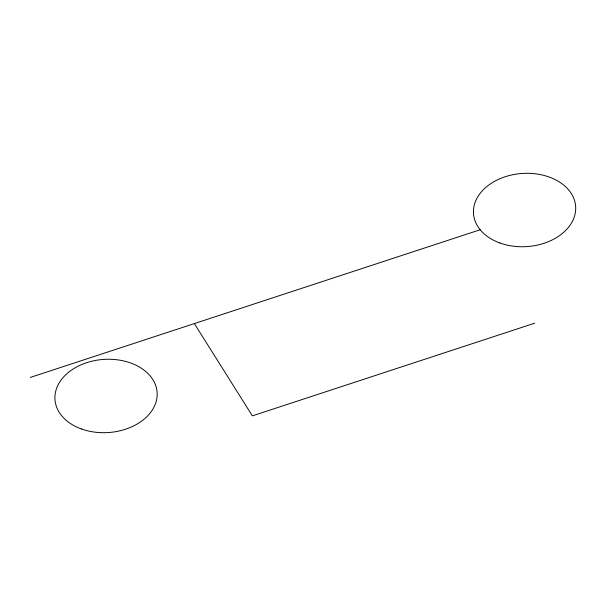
<?xml version="1.0" encoding="UTF-8"?>
<svg xmlns="http://www.w3.org/2000/svg" width="606" height="606" viewBox="0 0 606 606"><rect width="100%" height="100%" fill="white"/><g stroke="black" fill="none" stroke-linecap="round" stroke-linejoin="round"><path stroke-width="0.91" d="M30.3 377.432L480.187 229.75M534.674 323.187L252.361 415.867L194.359 323.574M81.355 428.942A51.199 36.64 -4 0 0 157.174 393.514A51.199 36.64 -4 0 0 79.613 365.471A51.199 36.64 -4 0 0 81.355 428.942M499.882 242.991A51.199 36.64 -4 0 0 575.7 207.563A51.199 36.64 -4 0 0 498.14 179.52A51.199 36.64 -4 0 0 499.882 242.991"/></g></svg>
